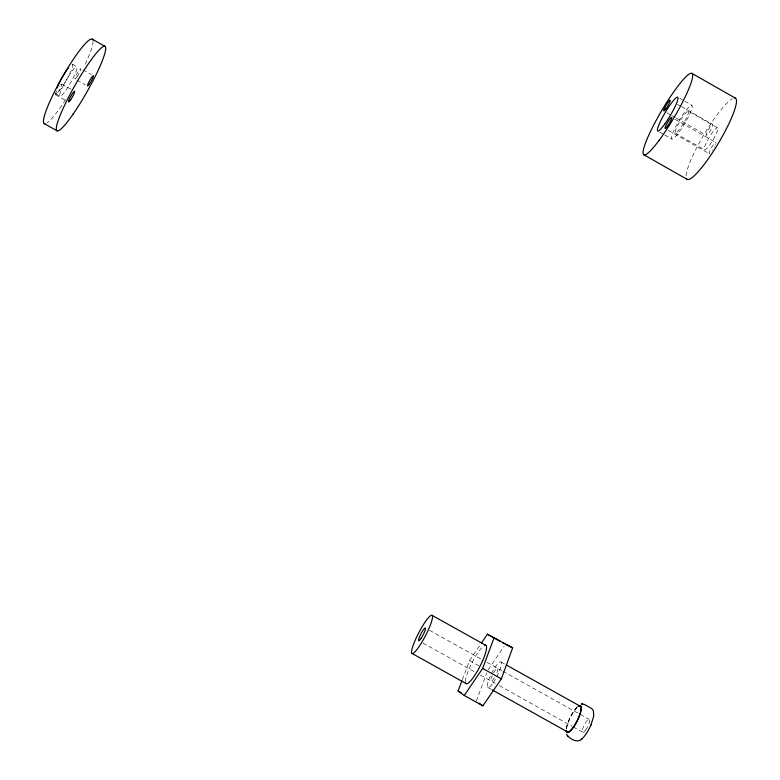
<?xml version="1.0" encoding="UTF-8"?>
<svg xmlns="http://www.w3.org/2000/svg" width="780" height="780" viewBox="0 0 780 780"><rect width="100%" height="100%" fill="white"/><g stroke="black" fill="none" stroke-linecap="round" stroke-linejoin="round"><path stroke-width="0.58" stroke-dasharray="3.9 2.92" d="M566.105 728.423L570.16 717.151L577.034 706.787M476.287 701.132L486.769 672.896M462.335 679.721L469.609 660.601L480.148 644.953M488.27 669.659L504.182 646.269M423.004 643.081L475.059 672.116M480.373 675.07L495.212 683.348M499.424 685.698L572.111 726.248M573.163 726.843L582.64 732.127M487.695 687.385L491.147 689.306M500.975 661.986L505.206 664.355M429.546 630.318L481.66 659.392M486.954 662.347L501.833 670.654M502.905 671.249L589.095 719.365M469.609 660.601L479.135 665.915M82.963 69.82L91.309 74.529M72.608 64.321L76.849 66.71A16.994 2.525 -60.4 0 1 65.891 90.246A16.994 2.525 -60.4 0 1 62.478 87.399A16.994 2.525 -60.4 0 1 76.849 66.71M77.054 80.174L85.4 84.883M61.659 84.006L71.633 89.632M55.75 93.824L60.002 96.223M55.536 94.741L65.51 100.357M675.256 133.117L704.438 149.711M668.226 130.338L709.205 153.65M659.617 132.122L663.653 134.413M664.658 134.989L671.726 139.006M679.77 98.368L683.816 100.669M684.83 101.244L691.918 105.281A19.656 3.13 -59.3 0 1 679.029 132.191A19.656 3.13 -59.3 0 1 674.602 129.031A19.656 3.13 -59.3 0 1 691.918 105.281M677.42 104.335L680.54 106.109M681.574 106.694L712.764 124.449A6.269 1.092 -59.1 0 1 708.679 133.068A6.269 1.092 -59.1 0 1 707.148 131.947A6.269 1.092 -59.1 0 1 712.764 124.449M688.37 111.209A12.763 2.028 -59.3 0 1 679.965 128.71A12.763 2.028 -59.3 0 1 677.137 126.594A12.763 2.028 -59.3 0 1 688.37 111.209L717.61 127.861A12.763 2.262 -59.2 0 1 709.342 145.421A12.763 2.262 -59.2 0 1 706.163 143.101A12.763 2.262 -59.2 0 1 717.61 127.861M666.832 112.739L670.985 115.099M672.029 115.694L675.139 117.468M676.182 118.053L706.3 135.194M674.885 119.194L715.913 142.535M72.062 64.272A16.994 2.574 -60.4 0 1 66.641 79.891A16.994 2.574 -60.4 0 1 55.575 93.61M93.034 41.282A48.575 7.225 -60.4 0 1 84.113 66.69M65.579 99.752A48.575 7.225 -60.4 0 1 47.141 122.831M60.557 84.796A6.181 0.936 -60.4 0 1 60.04 88.666A6.181 0.936 -60.4 0 1 55.438 94.526M55.536 93.805A6.181 0.936 -60.4 0 1 56.735 90.87M59.426 86.287A6.181 0.936 -60.4 0 1 59.728 85.849M686.039 175.9A47.229 8.385 -59.2 0 1 704.379 133.994A47.229 8.385 -59.2 0 1 732.332 98.728M709.819 153.524A6.494 1.17 -59.2 0 1 711.76 147.157A6.494 1.17 -59.2 0 1 715.972 143.452M715.63 144.583A6.494 1.17 -59.2 0 1 715.445 145.06M714.704 146.64A6.494 1.17 -59.2 0 1 714.412 147.206M712.852 149.857A6.494 1.17 -59.2 0 1 712.54 150.326M566.348 728.267A15.044 3.968 -63.6 0 1 577.239 706.933M493.584 672.838A7.176 1.54 -63 0 1 497.611 668.294A7.176 1.54 -63 0 1 496.275 674.242M494.354 677.791A7.176 1.54 -63 0 1 491 680.999A7.176 1.54 -63 0 1 492.229 675.558M566.563 729.076A14.332 3.773 -63.6 0 1 577.073 707.499M465.445 681.671A21.518 4.378 -62.8 0 1 471.647 663.439A21.518 4.378 -62.8 0 1 483.054 646.483M77.025 76.898A5.967 0.868 -60.5 0 0 80.876 68.64A5.967 0.868 -60.5 0 0 75.855 75.913A5.967 0.868 -60.5 0 0 77.025 76.898M585.721 729.953A7.166 1.94 -63.7 0 0 589.183 719.413A7.166 1.94 -63.7 0 0 582.933 728.023A7.166 1.94 -63.7 0 0 585.721 729.953M493.262 682.617A14.342 3.081 -63 0 0 500.955 661.976A14.342 3.081 -63 0 0 488.855 679.517A14.342 3.081 -63 0 0 493.262 682.617"/><path stroke-width="1.17" d="M461.906 680.852L458.055 690.973L464.276 695.477L482.878 705.851L501.365 678.873L512.655 647.849L487.393 634.198L481.465 643.003M464.276 695.477L482.635 668.421L494.179 637.523M590.977 724.922L593.707 716.293L593.375 710.521L591.649 708.533L584.142 704.33L581.353 703.999M566.329 734.233C569.615 739.079 578.107 744.149 582.689 738.192C586.15 734.545 588.627 730.08 590.704 725.536M590.665 725.615L591.016 724.815M581.256 739.479L581.968 738.875M582.699 703.892L581.909 703.892M505.508 644.319L512.655 647.849M492.209 689.9L567.479 731.893M412.191 653.523L466.313 683.699M458.055 690.973L461.087 692.669M487.393 634.198L500.477 641.501M502.486 642.632L504.504 643.754M432.149 615.391A21.538 3.656 -62.4 0 1 419.406 646.103A21.538 3.656 -62.4 0 1 414.58 641.657A21.538 3.656 -62.4 0 1 432.149 615.391L486.008 645.469M506.259 664.94L580.252 706.251M482.635 668.421L501.365 678.873M44.324 123.659L57.086 130.835M92.196 39.127L104.93 46.322M643.812 154.732L687.063 179.303M691.948 73.398L735.481 98.202M568.201 736.417L567.587 735.989M479.115 703.16L482.878 705.851M56.833 88.12A16.994 2.574 -60.4 0 1 68.172 68.143M45.084 123.757A48.575 7.225 -60.4 0 1 62.4 77.044A48.575 7.225 -60.4 0 1 92.879 40.102M734.672 97.987A47.229 8.385 -59.2 0 1 717.961 143.939A47.229 8.385 -59.2 0 1 686.303 178.298M578.155 706.173A15.044 3.968 -63.6 0 1 577.502 720.408A15.044 3.968 -63.6 0 1 566.212 730.694M578.74 706.3A14.332 3.773 -63.6 0 1 577.317 720.34A14.332 3.773 -63.6 0 1 566.728 730.967M484.517 645.479A21.518 4.378 -62.8 0 1 480.324 665.662A21.518 4.378 -62.8 0 1 465.67 683.026M73.096 114.143A48.565 6.825 -60.4 0 0 105.203 46.527A48.565 6.825 -60.4 0 0 64.681 105.046A48.565 6.825 -60.4 0 0 73.096 114.143M70.648 99.801A6.172 0.887 -60.4 0 0 74.627 91.319A6.172 0.887 -60.4 0 0 69.401 98.914A6.172 0.887 -60.4 0 0 70.648 99.801M89.515 83.938A5.967 0.829 -60.5 0 0 93.395 75.699A5.967 0.829 -60.5 0 0 88.413 82.992A5.967 0.829 -60.5 0 0 89.515 83.938M658.973 140.507A47.258 7.088 -59.4 0 0 692.416 73.905A47.258 7.088 -59.4 0 0 652.285 127.793A47.258 7.088 -59.4 0 0 658.973 140.507M664.745 124.069A19.666 2.954 -59.4 0 0 677.742 97.207A19.666 2.954 -59.4 0 0 660.592 121.056A19.666 2.954 -59.4 0 0 664.745 124.069M665.964 108.761A6.279 0.926 -59.4 0 0 670.147 100.191A6.279 0.926 -59.4 0 0 664.687 107.786A6.279 0.926 -59.4 0 0 665.964 108.761M667.407 126.321A6.494 0.994 -59.4 0 0 671.736 117.4A6.494 0.994 -59.4 0 0 666.071 125.2A6.494 0.994 -59.4 0 0 667.407 126.321M421.122 638.274A7.176 1.219 -62.4 0 0 425.402 627.998A7.176 1.219 -62.4 0 0 419.562 636.704A7.176 1.219 -62.4 0 0 421.122 638.274"/></g></svg>
